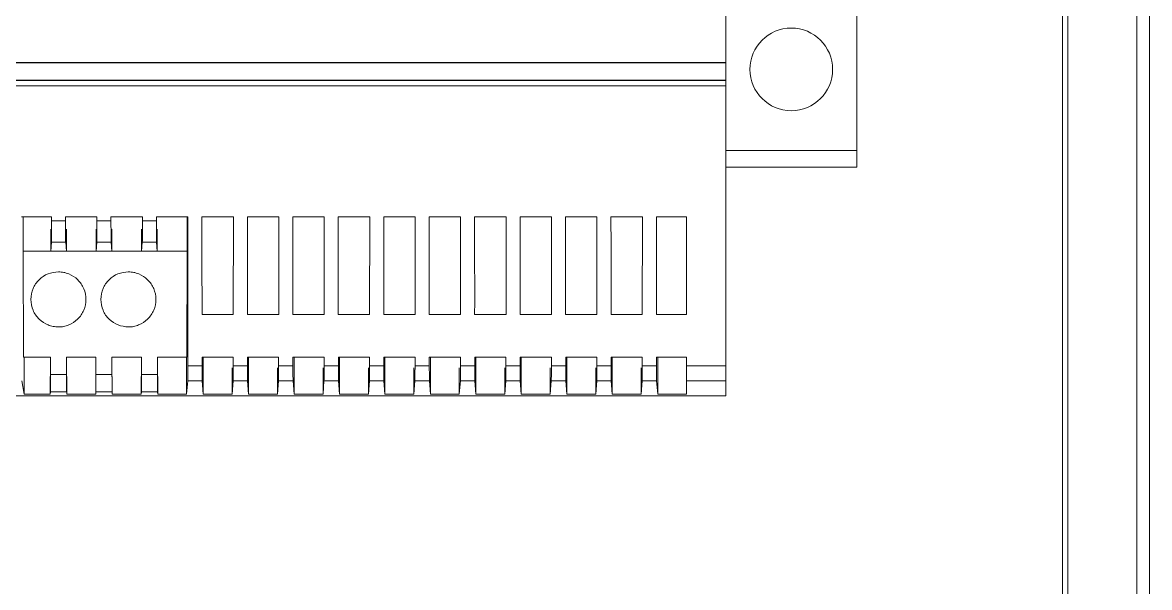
# Model space of a CAD drawing. Extents: x 4137 to 28680, y 2446 to 6814.
# Drawn here: x 16395.9 to 16498.9, y 6339.2 to 6390.9 of the extents above; entities that cross this region are included whole.
import ezdxf

# ---------------------------------------------------------------- set-up
doc = ezdxf.new("R2010")
doc.units = 0
doc.header["$LTSCALE"] = 0.5
doc.layers.get('0').update_dxf_attribs({"linetype": 'CONTINUOUS'})
doc.layers.add('VOL', color=2, linetype='CONTINUOUS')

msp = doc.modelspace()

# ---------------------------------------------------------------- linework, layer by layer
at = {"color": 7, "linetype": 'Continuous', "lineweight": 15}
for p, q in [((16498.95, 6594.02), (16498.95, 6232.89)), ((16498.95, 6594.02), (16498.95, 6232.89)), ((16497.78, 6592.86), (16497.78, 6234.06)), ((16497.78, 6592.86), (16497.78, 6234.06)), ((16491, 6586.08), (16491, 6240.84)), ((16491, 6586.08), (16491, 6240.84)), ((16491.49, 6240.34), (16491.49, 6586.57)), ((16491.49, 6240.34), (16491.49, 6586.57)), ((16472.16, 6379.19), (16472.16, 6393.17)), ((16472.16, 6379.19), (16472.16, 6393.17)), ((16460.19, 6385.11), (16460.19, 6385.64)), ((16460.19, 6385.11), (16460.19, 6385.64)), ((16392.15, 6385.11), (16460.19, 6385.11)), ((16392.15, 6385.11), (16460.19, 6385.11)), ((16460.19, 6379.19), (16472.16, 6379.19)), ((16460.19, 6379.19), (16472.16, 6379.19)), ((16472.16, 6377.67), (16472.16, 6379.19)), ((16472.16, 6377.67), (16472.16, 6379.19)), ((16460.19, 6377.67), (16472.16, 6377.67)), ((16460.19, 6377.67), (16472.16, 6377.67)), ((16395.75, 6373.14), (16398.5, 6373.14)), ((16395.75, 6373.14), (16398.5, 6373.14)), ((16395.91, 6373.14), (16395.91, 6369.99)), ((16395.91, 6373.14), (16395.91, 6369.99)), ((16398.5, 6373.14), (16398.5, 6372.77)), ((16398.5, 6373.14), (16398.5, 6372.77)), ((16399.79, 6372.77), (16398.5, 6372.77)), ((16398.5, 6372.77), (16398.5, 6372.21)), ((16399.79, 6372.77), (16398.5, 6372.77)), ((16398.5, 6372.77), (16398.5, 6372.21)), ((16399.79, 6373.14), (16402.66, 6373.14)), ((16399.79, 6372.77), (16399.79, 6373.14)), ((16399.79, 6373.14), (16402.66, 6373.14)), ((16399.79, 6372.77), (16399.79, 6373.14)), ((16399.79, 6372.21), (16399.79, 6372.77)), ((16399.79, 6372.21), (16399.79, 6372.77)), ((16402.66, 6373.14), (16402.66, 6372.77)), ((16402.66, 6373.14), (16402.66, 6372.77)), ((16403.94, 6372.77), (16402.66, 6372.77)), ((16402.66, 6372.77), (16402.66, 6372.21)), ((16403.94, 6372.77), (16402.66, 6372.77)), ((16402.66, 6372.77), (16402.66, 6372.21)), ((16403.94, 6373.14), (16406.82, 6373.14)), ((16403.94, 6372.77), (16403.94, 6373.14)), ((16403.94, 6373.14), (16406.82, 6373.14)), ((16403.94, 6372.77), (16403.94, 6373.14)), ((16403.94, 6372.21), (16403.94, 6372.77)), ((16403.94, 6372.21), (16403.94, 6372.77)), ((16406.82, 6373.14), (16406.82, 6372.77)), ((16406.82, 6373.14), (16406.82, 6372.77)), ((16408.1, 6372.77), (16406.82, 6372.77)), ((16406.82, 6372.77), (16406.82, 6372.21)), ((16408.1, 6372.77), (16406.82, 6372.77)), ((16406.82, 6372.77), (16406.82, 6372.21)), ((16408.1, 6373.14), (16410.98, 6373.14)), ((16408.1, 6372.77), (16408.1, 6373.14)), ((16408.1, 6373.14), (16410.98, 6373.14)), ((16408.1, 6372.77), (16408.1, 6373.14)), ((16408.1, 6372.21), (16408.1, 6372.77)), ((16408.1, 6372.21), (16408.1, 6372.77)), ((16410.91, 6369.99), (16410.91, 6373.14)), ((16410.91, 6369.99), (16410.91, 6373.14)), ((16410.98, 6373.14), (16410.97, 6359.5)), ((16410.98, 6373.14), (16410.97, 6359.5)), ((16412.26, 6373.14), (16415.14, 6373.14)), ((16412.26, 6373.14), (16415.14, 6373.14)), ((16415.14, 6373.14), (16415.13, 6364.19)), ((16415.14, 6373.14), (16415.13, 6364.19)), ((16416.42, 6373.14), (16419.29, 6373.14)), ((16416.42, 6373.14), (16419.29, 6373.14)), ((16419.29, 6373.14), (16419.29, 6364.19)), ((16419.29, 6373.14), (16419.29, 6364.19)), ((16420.58, 6373.14), (16423.45, 6373.14)), ((16420.58, 6373.14), (16423.45, 6373.14)), ((16423.45, 6373.14), (16423.44, 6364.19)), ((16423.45, 6373.14), (16423.44, 6364.19)), ((16424.74, 6373.14), (16427.61, 6373.14)), ((16424.74, 6373.14), (16427.61, 6373.14)), ((16427.61, 6373.14), (16427.6, 6364.19)), ((16427.61, 6373.14), (16427.6, 6364.19)), ((16428.89, 6373.14), (16431.77, 6373.14)), ((16428.89, 6373.14), (16431.77, 6373.14)), ((16431.77, 6373.14), (16431.76, 6364.19)), ((16431.77, 6373.14), (16431.76, 6364.19)), ((16433.05, 6373.14), (16435.93, 6373.14)), ((16433.05, 6373.14), (16435.93, 6373.14)), ((16435.93, 6373.14), (16435.92, 6364.19)), ((16435.93, 6373.14), (16435.92, 6364.19)), ((16437.21, 6373.14), (16440.08, 6373.14)), ((16437.21, 6373.14), (16440.08, 6373.14)), ((16440.08, 6373.14), (16440.08, 6364.19)), ((16440.08, 6373.14), (16440.08, 6364.19)), ((16441.37, 6373.14), (16444.24, 6373.14)), ((16441.37, 6373.14), (16444.24, 6373.14)), ((16444.24, 6373.14), (16444.23, 6364.19)), ((16444.24, 6373.14), (16444.23, 6364.19)), ((16445.53, 6373.14), (16448.4, 6373.14)), ((16445.53, 6373.14), (16448.4, 6373.14)), ((16448.4, 6373.14), (16448.39, 6364.19)), ((16448.4, 6373.14), (16448.39, 6364.19)), ((16449.68, 6373.14), (16452.56, 6373.14)), ((16449.68, 6373.14), (16452.56, 6373.14)), ((16452.56, 6373.14), (16452.55, 6364.19)), ((16452.56, 6373.14), (16452.55, 6364.19)), ((16453.84, 6373.14), (16456.58, 6373.14)), ((16453.84, 6373.14), (16456.58, 6373.14)), ((16456.58, 6373.14), (16456.58, 6364.19)), ((16456.58, 6373.14), (16456.58, 6364.19)), ((16398.43, 6372.02), (16398.43, 6369.99)), ((16398.43, 6372.02), (16398.43, 6369.99)), ((16399.86, 6372.02), (16399.86, 6369.99)), ((16399.86, 6372.02), (16399.86, 6369.99)), ((16402.59, 6372.02), (16402.59, 6369.99)), ((16402.59, 6372.02), (16402.59, 6369.99)), ((16404.02, 6372.02), (16404.02, 6369.99)), ((16404.02, 6372.02), (16404.02, 6369.99)), ((16406.75, 6372.02), (16406.75, 6369.99)), ((16406.75, 6372.02), (16406.75, 6369.99)), ((16408.18, 6369.99), (16408.18, 6372.02)), ((16408.18, 6369.99), (16408.18, 6372.02)), ((16398.5, 6370.81), (16398.43, 6369.99)), ((16398.5, 6370.81), (16398.43, 6369.99)), ((16398.5, 6370.81), (16399.8, 6370.81)), ((16398.5, 6370.81), (16399.8, 6370.81)), ((16399.86, 6369.99), (16399.8, 6370.81)), ((16399.86, 6369.99), (16399.8, 6370.81)), ((16402.65, 6370.81), (16402.59, 6369.99)), ((16402.65, 6370.81), (16402.59, 6369.99)), ((16402.65, 6370.81), (16403.95, 6370.81)), ((16402.65, 6370.81), (16403.95, 6370.81)), ((16404.02, 6369.99), (16403.95, 6370.81)), ((16404.02, 6369.99), (16403.95, 6370.81)), ((16406.81, 6370.81), (16406.75, 6369.99)), ((16406.81, 6370.81), (16406.75, 6369.99)), ((16406.81, 6370.81), (16408.11, 6370.81)), ((16406.81, 6370.81), (16408.11, 6370.81)), ((16408.18, 6369.99), (16408.11, 6370.81)), ((16408.18, 6369.99), (16408.11, 6370.81)), ((16395.91, 6369.99), (16395.94, 6360.29)), ((16398.43, 6369.99), (16395.91, 6369.99)), ((16395.91, 6369.99), (16395.94, 6360.29)), ((16398.43, 6369.99), (16395.91, 6369.99)), ((16399.86, 6369.99), (16398.43, 6369.99)), ((16399.86, 6369.99), (16398.43, 6369.99)), ((16402.59, 6369.99), (16399.86, 6369.99)), ((16402.59, 6369.99), (16399.86, 6369.99)), ((16404.02, 6369.99), (16402.59, 6369.99)), ((16404.02, 6369.99), (16402.59, 6369.99)), ((16406.75, 6369.99), (16404.02, 6369.99)), ((16406.75, 6369.99), (16404.02, 6369.99)), ((16408.18, 6369.99), (16406.75, 6369.99)), ((16408.18, 6369.99), (16406.75, 6369.99)), ((16410.91, 6369.99), (16408.18, 6369.99)), ((16410.91, 6369.99), (16408.18, 6369.99)), ((16410.89, 6360.29), (16410.91, 6369.99)), ((16410.89, 6360.29), (16410.91, 6369.99)), ((16415.13, 6364.19), (16412.27, 6364.19)), ((16415.13, 6364.19), (16412.27, 6364.19)), ((16419.29, 6364.19), (16416.42, 6364.19)), ((16419.29, 6364.19), (16416.42, 6364.19)), ((16423.44, 6364.19), (16420.58, 6364.19)), ((16423.44, 6364.19), (16420.58, 6364.19)), ((16427.6, 6364.19), (16424.74, 6364.19)), ((16427.6, 6364.19), (16424.74, 6364.19)), ((16431.76, 6364.19), (16428.9, 6364.19)), ((16431.76, 6364.19), (16428.9, 6364.19)), ((16435.92, 6364.19), (16433.06, 6364.19)), ((16435.92, 6364.19), (16433.06, 6364.19)), ((16440.08, 6364.19), (16437.21, 6364.19)), ((16440.08, 6364.19), (16437.21, 6364.19)), ((16444.23, 6364.19), (16441.37, 6364.19)), ((16444.23, 6364.19), (16441.37, 6364.19)), ((16448.39, 6364.19), (16445.53, 6364.19)), ((16448.39, 6364.19), (16445.53, 6364.19)), ((16452.55, 6364.19), (16449.69, 6364.19)), ((16452.55, 6364.19), (16449.69, 6364.19)), ((16456.58, 6364.19), (16453.85, 6364.19)), ((16456.58, 6364.19), (16453.85, 6364.19)), ((16395.94, 6360.29), (16398.42, 6360.29)), ((16395.94, 6360.29), (16398.42, 6360.29)), ((16396, 6360.29), (16396, 6356.92)), ((16396, 6360.29), (16396, 6356.92)), ((16398.42, 6360.29), (16398.42, 6358.72)), ((16398.42, 6360.29), (16398.42, 6358.72)), ((16402.57, 6360.29), (16399.88, 6360.29)), ((16399.88, 6358.72), (16399.88, 6360.29)), ((16402.57, 6360.29), (16399.88, 6360.29)), ((16399.88, 6358.72), (16399.88, 6360.29)), ((16402.57, 6360.29), (16402.57, 6358.72)), ((16402.57, 6360.29), (16402.57, 6358.72)), ((16406.73, 6360.29), (16404.03, 6360.29)), ((16404.03, 6358.72), (16404.03, 6360.29)), ((16406.73, 6360.29), (16404.03, 6360.29)), ((16404.03, 6358.72), (16404.03, 6360.29)), ((16406.73, 6360.29), (16406.73, 6358.72)), ((16406.73, 6360.29), (16406.73, 6358.72)), ((16410.89, 6360.29), (16408.19, 6360.29)), ((16408.19, 6358.72), (16408.19, 6360.29)), ((16410.89, 6360.29), (16408.19, 6360.29)), ((16408.19, 6358.72), (16408.19, 6360.29)), ((16410.86, 6360.29), (16410.86, 6356.92)), ((16410.86, 6360.29), (16410.86, 6356.92)), ((16412.27, 6360.29), (16415.12, 6360.29)), ((16412.27, 6359.5), (16412.27, 6360.29)), ((16412.27, 6360.29), (16415.12, 6360.29)), ((16412.27, 6359.5), (16412.27, 6360.29)), ((16412.38, 6360.29), (16412.38, 6356.92)), ((16412.38, 6360.29), (16412.38, 6356.92)), ((16415.12, 6360.29), (16415.12, 6359.5)), ((16415.12, 6360.29), (16415.12, 6359.5)), ((16416.43, 6360.29), (16419.28, 6360.29)), ((16416.43, 6359.5), (16416.43, 6360.29)), ((16416.43, 6360.29), (16419.28, 6360.29)), ((16416.43, 6359.5), (16416.43, 6360.29)), ((16416.53, 6360.29), (16416.53, 6356.92)), ((16416.53, 6360.29), (16416.53, 6356.92)), ((16419.28, 6360.29), (16419.28, 6359.5)), ((16419.28, 6360.29), (16419.28, 6359.5)), ((16420.59, 6360.29), (16423.44, 6360.29)), ((16420.59, 6359.5), (16420.59, 6360.29)), ((16420.59, 6360.29), (16423.44, 6360.29)), ((16420.59, 6359.5), (16420.59, 6360.29)), ((16420.69, 6360.29), (16420.69, 6356.92)), ((16420.69, 6360.29), (16420.69, 6356.92)), ((16423.44, 6360.29), (16423.44, 6359.5)), ((16423.44, 6360.29), (16423.44, 6359.5)), ((16424.75, 6360.29), (16427.6, 6360.29)), ((16424.75, 6359.5), (16424.75, 6360.29)), ((16424.75, 6360.29), (16427.6, 6360.29)), ((16424.75, 6359.5), (16424.75, 6360.29)), ((16424.85, 6360.29), (16424.85, 6356.92)), ((16424.85, 6360.29), (16424.85, 6356.92)), ((16427.6, 6360.29), (16427.6, 6359.5)), ((16427.6, 6360.29), (16427.6, 6359.5)), ((16428.91, 6360.29), (16431.76, 6360.29)), ((16428.91, 6359.5), (16428.91, 6360.29)), ((16428.91, 6360.29), (16431.76, 6360.29)), ((16428.91, 6359.5), (16428.91, 6360.29)), ((16429.01, 6360.29), (16429.01, 6356.92)), ((16429.01, 6360.29), (16429.01, 6356.92)), ((16431.76, 6360.29), (16431.76, 6359.5)), ((16431.76, 6360.29), (16431.76, 6359.5)), ((16433.06, 6360.29), (16435.91, 6360.29)), ((16433.06, 6359.5), (16433.06, 6360.29)), ((16433.06, 6360.29), (16435.91, 6360.29)), ((16433.06, 6359.5), (16433.06, 6360.29)), ((16433.17, 6360.29), (16433.17, 6356.92)), ((16433.17, 6360.29), (16433.17, 6356.92)), ((16435.91, 6360.29), (16435.91, 6359.5)), ((16435.91, 6360.29), (16435.91, 6359.5)), ((16437.22, 6360.29), (16440.07, 6360.29)), ((16437.22, 6359.5), (16437.22, 6360.29)), ((16437.22, 6360.29), (16440.07, 6360.29)), ((16437.22, 6359.5), (16437.22, 6360.29)), ((16437.32, 6360.29), (16437.32, 6356.92)), ((16437.32, 6360.29), (16437.32, 6356.92)), ((16440.07, 6360.29), (16440.07, 6359.5)), ((16440.07, 6360.29), (16440.07, 6359.5)), ((16441.38, 6360.29), (16444.23, 6360.29)), ((16441.38, 6359.5), (16441.38, 6360.29)), ((16441.38, 6360.29), (16444.23, 6360.29)), ((16441.38, 6359.5), (16441.38, 6360.29)), ((16441.48, 6360.29), (16441.48, 6356.92)), ((16441.48, 6360.29), (16441.48, 6356.92)), ((16444.23, 6360.29), (16444.23, 6359.5)), ((16444.23, 6360.29), (16444.23, 6359.5)), ((16445.54, 6360.29), (16448.39, 6360.29)), ((16445.54, 6359.5), (16445.54, 6360.29)), ((16445.54, 6360.29), (16448.39, 6360.29)), ((16445.54, 6359.5), (16445.54, 6360.29)), ((16445.64, 6360.29), (16445.64, 6356.92)), ((16445.64, 6360.29), (16445.64, 6356.92)), ((16448.39, 6360.29), (16448.39, 6359.5)), ((16448.39, 6360.29), (16448.39, 6359.5)), ((16449.7, 6360.29), (16452.55, 6360.29)), ((16449.7, 6359.5), (16449.7, 6360.29)), ((16449.7, 6360.29), (16452.55, 6360.29)), ((16449.7, 6359.5), (16449.7, 6360.29)), ((16449.8, 6360.29), (16449.8, 6356.92)), ((16449.8, 6360.29), (16449.8, 6356.92)), ((16452.55, 6360.29), (16452.55, 6359.5)), ((16452.55, 6360.29), (16452.55, 6359.5)), ((16453.85, 6360.29), (16456.58, 6360.29)), ((16453.85, 6359.5), (16453.85, 6360.29)), ((16453.85, 6360.29), (16456.58, 6360.29)), ((16453.85, 6359.5), (16453.85, 6360.29)), ((16453.96, 6360.29), (16453.96, 6356.92)), ((16453.96, 6360.29), (16453.96, 6356.92)), ((16456.58, 6360.29), (16456.58, 6359.5)), ((16456.58, 6360.29), (16456.58, 6359.5)), ((16412.27, 6359.5), (16410.97, 6359.5)), ((16412.27, 6359.5), (16410.97, 6359.5)), ((16415.02, 6359.33), (16415.02, 6356.92)), ((16415.02, 6359.33), (16415.02, 6356.92)), ((16416.43, 6359.5), (16415.12, 6359.5)), ((16416.43, 6359.5), (16415.12, 6359.5)), ((16419.18, 6359.33), (16419.18, 6356.92)), ((16419.18, 6359.33), (16419.18, 6356.92)), ((16420.59, 6359.5), (16419.28, 6359.5)), ((16420.59, 6359.5), (16419.28, 6359.5)), ((16423.34, 6359.33), (16423.34, 6356.92)), ((16423.34, 6359.33), (16423.34, 6356.92)), ((16424.75, 6359.5), (16423.44, 6359.5)), ((16424.75, 6359.5), (16423.44, 6359.5)), ((16427.5, 6359.33), (16427.5, 6356.92)), ((16427.5, 6359.33), (16427.5, 6356.92)), ((16428.91, 6359.5), (16427.6, 6359.5)), ((16428.91, 6359.5), (16427.6, 6359.5)), ((16431.65, 6359.33), (16431.65, 6356.92)), ((16431.65, 6359.33), (16431.65, 6356.92)), ((16433.06, 6359.5), (16431.76, 6359.5)), ((16433.06, 6359.5), (16431.76, 6359.5)), ((16435.81, 6359.33), (16435.81, 6356.92)), ((16435.81, 6359.33), (16435.81, 6356.92)), ((16437.22, 6359.5), (16435.91, 6359.5)), ((16437.22, 6359.5), (16435.91, 6359.5)), ((16439.97, 6359.33), (16439.97, 6356.92)), ((16439.97, 6359.33), (16439.97, 6356.92)), ((16441.38, 6359.5), (16440.07, 6359.5)), ((16441.38, 6359.5), (16440.07, 6359.5)), ((16444.13, 6359.33), (16444.13, 6356.92)), ((16444.13, 6359.33), (16444.13, 6356.92)), ((16445.54, 6359.5), (16444.23, 6359.5)), ((16445.54, 6359.5), (16444.23, 6359.5)), ((16448.29, 6359.33), (16448.29, 6356.92)), ((16448.29, 6359.33), (16448.29, 6356.92)), ((16449.7, 6359.5), (16448.39, 6359.5)), ((16449.7, 6359.5), (16448.39, 6359.5)), ((16452.44, 6359.33), (16452.44, 6356.92)), ((16452.44, 6359.33), (16452.44, 6356.92)), ((16453.85, 6359.5), (16452.55, 6359.5)), ((16453.85, 6359.5), (16452.55, 6359.5)), ((16456.58, 6359.5), (16460.19, 6359.5)), ((16456.58, 6359.5), (16460.19, 6359.5)), ((16396, 6356.92), (16395.8, 6358.13)), ((16396, 6356.92), (16395.8, 6358.13)), ((16398.39, 6358.53), (16398.39, 6356.92)), ((16398.39, 6358.53), (16398.39, 6356.92)), ((16399.88, 6358.72), (16398.42, 6358.72)), ((16399.88, 6358.72), (16398.42, 6358.72)), ((16399.9, 6358.53), (16399.9, 6356.92)), ((16399.9, 6358.53), (16399.9, 6356.92)), ((16402.55, 6358.53), (16402.55, 6356.92)), ((16402.55, 6358.53), (16402.55, 6356.92)), ((16404.03, 6358.72), (16402.57, 6358.72)), ((16404.03, 6358.72), (16402.57, 6358.72)), ((16404.06, 6358.53), (16404.06, 6356.92)), ((16404.06, 6358.53), (16404.06, 6356.92)), ((16406.71, 6358.53), (16406.71, 6356.92)), ((16406.71, 6358.53), (16406.71, 6356.92)), ((16408.19, 6358.72), (16406.73, 6358.72)), ((16408.19, 6358.72), (16406.73, 6358.72)), ((16408.22, 6358.53), (16408.22, 6356.92)), ((16408.22, 6358.53), (16408.22, 6356.92)), ((16410.96, 6358.13), (16410.86, 6356.92)), ((16410.96, 6358.13), (16410.86, 6356.92)), ((16410.96, 6358.13), (16412.28, 6358.13)), ((16410.96, 6358.13), (16412.28, 6358.13)), ((16412.38, 6356.92), (16412.28, 6358.13)), ((16412.38, 6356.92), (16412.28, 6358.13)), ((16415.12, 6358.13), (16415.02, 6356.92)), ((16415.12, 6358.13), (16415.02, 6356.92)), ((16415.12, 6358.13), (16416.44, 6358.13)), ((16415.12, 6358.13), (16416.44, 6358.13)), ((16416.53, 6356.92), (16416.44, 6358.13)), ((16416.53, 6356.92), (16416.44, 6358.13)), ((16419.27, 6358.13), (16419.18, 6356.92)), ((16419.27, 6358.13), (16419.18, 6356.92)), ((16419.27, 6358.13), (16420.6, 6358.13)), ((16419.27, 6358.13), (16420.6, 6358.13)), ((16420.69, 6356.92), (16420.6, 6358.13)), ((16420.69, 6356.92), (16420.6, 6358.13)), ((16423.43, 6358.13), (16423.34, 6356.92)), ((16423.43, 6358.13), (16423.34, 6356.92)), ((16423.43, 6358.13), (16424.76, 6358.13)), ((16423.43, 6358.13), (16424.76, 6358.13)), ((16424.85, 6356.92), (16424.76, 6358.13)), ((16424.85, 6356.92), (16424.76, 6358.13)), ((16427.59, 6358.13), (16427.5, 6356.92)), ((16427.59, 6358.13), (16427.5, 6356.92)), ((16427.59, 6358.13), (16428.91, 6358.13)), ((16427.59, 6358.13), (16428.91, 6358.13)), ((16429.01, 6356.92), (16428.91, 6358.13)), ((16429.01, 6356.92), (16428.91, 6358.13)), ((16431.75, 6358.13), (16431.65, 6356.92)), ((16431.75, 6358.13), (16431.65, 6356.92)), ((16431.75, 6358.13), (16433.07, 6358.13)), ((16431.75, 6358.13), (16433.07, 6358.13)), ((16433.17, 6356.92), (16433.07, 6358.13)), ((16433.17, 6356.92), (16433.07, 6358.13)), ((16435.91, 6358.13), (16435.81, 6356.92)), ((16435.91, 6358.13), (16435.81, 6356.92)), ((16435.91, 6358.13), (16437.23, 6358.13)), ((16435.91, 6358.13), (16437.23, 6358.13)), ((16437.32, 6356.92), (16437.23, 6358.13)), ((16437.32, 6356.92), (16437.23, 6358.13)), ((16440.06, 6358.13), (16439.97, 6356.92)), ((16440.06, 6358.13), (16439.97, 6356.92)), ((16440.06, 6358.13), (16441.39, 6358.13)), ((16440.06, 6358.13), (16441.39, 6358.13)), ((16441.48, 6356.92), (16441.39, 6358.13)), ((16441.48, 6356.92), (16441.39, 6358.13)), ((16444.22, 6358.13), (16444.13, 6356.92)), ((16444.22, 6358.13), (16444.13, 6356.92)), ((16444.22, 6358.13), (16445.55, 6358.13)), ((16444.22, 6358.13), (16445.55, 6358.13)), ((16445.64, 6356.92), (16445.55, 6358.13)), ((16445.64, 6356.92), (16445.55, 6358.13)), ((16448.38, 6358.13), (16448.29, 6356.92)), ((16448.38, 6358.13), (16448.29, 6356.92)), ((16448.38, 6358.13), (16449.7, 6358.13)), ((16448.38, 6358.13), (16449.7, 6358.13)), ((16449.8, 6356.92), (16449.7, 6358.13)), ((16449.8, 6356.92), (16449.7, 6358.13)), ((16452.54, 6358.13), (16452.44, 6356.92)), ((16452.54, 6358.13), (16452.44, 6356.92)), ((16452.54, 6358.13), (16453.86, 6358.13)), ((16452.54, 6358.13), (16453.86, 6358.13)), ((16453.96, 6356.92), (16453.86, 6358.13)), ((16453.96, 6356.92), (16453.86, 6358.13)), ((16460.19, 6358.13), (16456.58, 6358.13)), ((16456.58, 6358.13), (16456.58, 6356.92)), ((16460.19, 6358.13), (16456.58, 6358.13)), ((16456.58, 6358.13), (16456.58, 6356.92)), ((16460.19, 6356.76), (16460.19, 6358.13)), ((16460.19, 6356.76), (16460.19, 6358.13)), ((16460.19, 6356.76), (16392.15, 6356.76)), ((16460.19, 6356.76), (16392.15, 6356.76)), ((16398.39, 6356.92), (16396, 6356.92)), ((16398.39, 6356.92), (16396, 6356.92)), ((16398.41, 6357.13), (16398.39, 6356.92)), ((16398.41, 6357.13), (16398.39, 6356.92)), ((16398.41, 6357.13), (16399.89, 6357.13)), ((16398.41, 6357.13), (16399.89, 6357.13)), ((16399.9, 6356.92), (16399.89, 6357.13)), ((16399.9, 6356.92), (16399.89, 6357.13)), ((16402.55, 6356.92), (16399.9, 6356.92)), ((16402.55, 6356.92), (16399.9, 6356.92)), ((16402.56, 6357.13), (16402.55, 6356.92)), ((16402.56, 6357.13), (16402.55, 6356.92)), ((16402.56, 6357.13), (16404.04, 6357.13)), ((16402.56, 6357.13), (16404.04, 6357.13)), ((16404.06, 6356.92), (16404.04, 6357.13)), ((16404.06, 6356.92), (16404.04, 6357.13)), ((16406.71, 6356.92), (16404.06, 6356.92)), ((16406.71, 6356.92), (16404.06, 6356.92)), ((16406.72, 6357.13), (16406.71, 6356.92)), ((16406.72, 6357.13), (16406.71, 6356.92)), ((16406.72, 6357.13), (16408.2, 6357.13)), ((16406.72, 6357.13), (16408.2, 6357.13)), ((16408.22, 6356.92), (16408.2, 6357.13)), ((16408.22, 6356.92), (16408.2, 6357.13)), ((16410.86, 6356.92), (16408.22, 6356.92)), ((16410.86, 6356.92), (16408.22, 6356.92)), ((16415.02, 6356.92), (16412.38, 6356.92)), ((16415.02, 6356.92), (16412.38, 6356.92)), ((16419.18, 6356.92), (16416.53, 6356.92)), ((16419.18, 6356.92), (16416.53, 6356.92)), ((16423.34, 6356.92), (16420.69, 6356.92)), ((16423.34, 6356.92), (16420.69, 6356.92)), ((16427.5, 6356.92), (16424.85, 6356.92)), ((16427.5, 6356.92), (16424.85, 6356.92)), ((16431.65, 6356.92), (16429.01, 6356.92)), ((16431.65, 6356.92), (16429.01, 6356.92)), ((16435.81, 6356.92), (16433.17, 6356.92)), ((16435.81, 6356.92), (16433.17, 6356.92)), ((16439.97, 6356.92), (16437.32, 6356.92)), ((16439.97, 6356.92), (16437.32, 6356.92)), ((16444.13, 6356.92), (16441.48, 6356.92)), ((16444.13, 6356.92), (16441.48, 6356.92)), ((16448.29, 6356.92), (16445.64, 6356.92)), ((16448.29, 6356.92), (16445.64, 6356.92)), ((16452.44, 6356.92), (16449.8, 6356.92)), ((16452.44, 6356.92), (16449.8, 6356.92)), ((16456.58, 6356.92), (16453.96, 6356.92)), ((16456.58, 6356.92), (16453.96, 6356.92))]:
    msp.add_line(p, q, dxfattribs=at)
for start, end in [(90, 270), (90, 270), (270, 90), (270, 90)]:
    msp.add_arc((16466.18, 6386.62), 3.78, start, end, dxfattribs=at)
for points, knots in [([(16460.19, 6387.25), (16460.19, 6391.6), (16460.19, 6400.3), (16460.19, 6413.46), (16460.19, 6426.62), (16460.19, 6435.32), (16460.19, 6439.67)], [0, 0, 0, 0, 0.25, 0.5, 0.75, 1, 1, 1, 1]), ([(16460.19, 6387.25), (16460.19, 6391.6), (16460.19, 6400.3), (16460.19, 6413.46), (16460.19, 6426.62), (16460.19, 6435.32), (16460.19, 6439.67)], [0, 0, 0, 0, 0.25, 0.5, 0.75, 1, 1, 1, 1]), ([(16460.19, 6385.64), (16460.19, 6385.67), (16460.19, 6385.74), (16460.19, 6386.1), (16460.19, 6386.61), (16460.19, 6387.04), (16460.19, 6387.25)], [0, 0, 0, 0, 0.25, 0.500002, 0.75, 1, 1, 1, 1]), ([(16460.19, 6385.64), (16460.19, 6385.67), (16460.19, 6385.74), (16460.19, 6386.1), (16460.19, 6386.61), (16460.19, 6387.04), (16460.19, 6387.25)], [0, 0, 0, 0, 0.25, 0.500002, 0.75, 1, 1, 1, 1]), ([(16460.19, 6359.5), (16460.19, 6363.73), (16460.19, 6372.19), (16460.19, 6380.8), (16460.19, 6385.11)], [0, 0, 0, 0, 0.5, 1, 1, 1, 1]), ([(16460.19, 6359.5), (16460.19, 6363.73), (16460.19, 6372.19), (16460.19, 6380.8), (16460.19, 6385.11)], [0, 0, 0, 0, 0.5, 1, 1, 1, 1]), ([(16398.5, 6372.21), (16398.5, 6372.01), (16398.5, 6371.63), (16398.5, 6371.2), (16398.5, 6370.9), (16398.5, 6370.84), (16398.5, 6370.81)], [0, 0, 0, 0, 0.249998, 0.499999, 0.75, 1, 1, 1, 1]), ([(16398.5, 6372.21), (16398.5, 6372.01), (16398.5, 6371.63), (16398.5, 6371.2), (16398.5, 6370.9), (16398.5, 6370.84), (16398.5, 6370.81)], [0, 0, 0, 0, 0.249998, 0.499999, 0.75, 1, 1, 1, 1]), ([(16399.8, 6370.81), (16399.8, 6370.84), (16399.79, 6370.9), (16399.79, 6371.2), (16399.79, 6371.63), (16399.79, 6372.01), (16399.79, 6372.21)], [0, 0, 0, 0, 0.25, 0.500001, 0.750002, 1, 1, 1, 1]), ([(16399.8, 6370.81), (16399.8, 6370.84), (16399.79, 6370.9), (16399.79, 6371.2), (16399.79, 6371.63), (16399.79, 6372.01), (16399.79, 6372.21)], [0, 0, 0, 0, 0.25, 0.500001, 0.750002, 1, 1, 1, 1]), ([(16402.66, 6372.21), (16402.66, 6372.01), (16402.66, 6371.63), (16402.66, 6371.2), (16402.66, 6370.9), (16402.65, 6370.84), (16402.65, 6370.81)], [0, 0, 0, 0, 0.249998, 0.499999, 0.75, 1, 1, 1, 1]), ([(16402.66, 6372.21), (16402.66, 6372.01), (16402.66, 6371.63), (16402.66, 6371.2), (16402.66, 6370.9), (16402.65, 6370.84), (16402.65, 6370.81)], [0, 0, 0, 0, 0.249998, 0.499999, 0.75, 1, 1, 1, 1]), ([(16403.95, 6370.81), (16403.95, 6370.84), (16403.95, 6370.9), (16403.95, 6371.2), (16403.95, 6371.63), (16403.95, 6372.01), (16403.94, 6372.21)], [0, 0, 0, 0, 0.25, 0.500001, 0.750002, 1, 1, 1, 1]), ([(16403.95, 6370.81), (16403.95, 6370.84), (16403.95, 6370.9), (16403.95, 6371.2), (16403.95, 6371.63), (16403.95, 6372.01), (16403.94, 6372.21)], [0, 0, 0, 0, 0.25, 0.500001, 0.750002, 1, 1, 1, 1]), ([(16406.82, 6372.21), (16406.82, 6372.01), (16406.82, 6371.63), (16406.82, 6371.2), (16406.81, 6370.9), (16406.81, 6370.84), (16406.81, 6370.81)], [0, 0, 0, 0, 0.249998, 0.499999, 0.75, 1, 1, 1, 1]), ([(16406.82, 6372.21), (16406.82, 6372.01), (16406.82, 6371.63), (16406.82, 6371.2), (16406.81, 6370.9), (16406.81, 6370.84), (16406.81, 6370.81)], [0, 0, 0, 0, 0.249998, 0.499999, 0.75, 1, 1, 1, 1]), ([(16408.11, 6370.81), (16408.11, 6370.84), (16408.11, 6370.9), (16408.11, 6371.2), (16408.11, 6371.63), (16408.1, 6372.01), (16408.1, 6372.21)], [0, 0, 0, 0, 0.25, 0.500001, 0.750002, 1, 1, 1, 1]), ([(16408.11, 6370.81), (16408.11, 6370.84), (16408.11, 6370.9), (16408.11, 6371.2), (16408.11, 6371.63), (16408.1, 6372.01), (16408.1, 6372.21)], [0, 0, 0, 0, 0.25, 0.500001, 0.750002, 1, 1, 1, 1]), ([(16412.27, 6364.19), (16412.27, 6364.5), (16412.27, 6365.41), (16412.27, 6368.39), (16412.26, 6371.06), (16412.26, 6373.14)], [0, 0, 0, 0, 0.104552, 0.306071, 1, 1, 1, 1]), ([(16412.27, 6364.19), (16412.27, 6364.5), (16412.27, 6365.41), (16412.27, 6368.39), (16412.26, 6371.06), (16412.26, 6373.14)], [0, 0, 0, 0, 0.104552, 0.306071, 1, 1, 1, 1]), ([(16416.42, 6364.19), (16416.42, 6364.5), (16416.43, 6365.41), (16416.42, 6368.39), (16416.42, 6371.06), (16416.42, 6373.14)], [0, 0, 0, 0, 0.104552, 0.306071, 1, 1, 1, 1]), ([(16416.42, 6364.19), (16416.42, 6364.5), (16416.43, 6365.41), (16416.42, 6368.39), (16416.42, 6371.06), (16416.42, 6373.14)], [0, 0, 0, 0, 0.104552, 0.306071, 1, 1, 1, 1]), ([(16420.58, 6364.19), (16420.58, 6364.5), (16420.58, 6365.41), (16420.58, 6368.39), (16420.58, 6371.06), (16420.58, 6373.14)], [0, 0, 0, 0, 0.104552, 0.306071, 1, 1, 1, 1]), ([(16420.58, 6364.19), (16420.58, 6364.5), (16420.58, 6365.41), (16420.58, 6368.39), (16420.58, 6371.06), (16420.58, 6373.14)], [0, 0, 0, 0, 0.104552, 0.306071, 1, 1, 1, 1]), ([(16424.74, 6364.19), (16424.74, 6364.5), (16424.74, 6365.41), (16424.74, 6368.39), (16424.74, 6371.06), (16424.74, 6373.14)], [0, 0, 0, 0, 0.104552, 0.306071, 1, 1, 1, 1]), ([(16424.74, 6364.19), (16424.74, 6364.5), (16424.74, 6365.41), (16424.74, 6368.39), (16424.74, 6371.06), (16424.74, 6373.14)], [0, 0, 0, 0, 0.104552, 0.306071, 1, 1, 1, 1]), ([(16428.9, 6364.19), (16428.9, 6364.5), (16428.9, 6365.41), (16428.9, 6368.39), (16428.9, 6371.06), (16428.89, 6373.14)], [0, 0, 0, 0, 0.104552, 0.306071, 1, 1, 1, 1]), ([(16428.9, 6364.19), (16428.9, 6364.5), (16428.9, 6365.41), (16428.9, 6368.39), (16428.9, 6371.06), (16428.89, 6373.14)], [0, 0, 0, 0, 0.104552, 0.306071, 1, 1, 1, 1]), ([(16433.06, 6364.19), (16433.06, 6364.5), (16433.06, 6365.41), (16433.06, 6368.39), (16433.05, 6371.06), (16433.05, 6373.14)], [0, 0, 0, 0, 0.1045515, 0.3060715, 1, 1, 1, 1]), ([(16433.06, 6364.19), (16433.06, 6364.5), (16433.06, 6365.41), (16433.06, 6368.39), (16433.05, 6371.06), (16433.05, 6373.14)], [0, 0, 0, 0, 0.1045515, 0.3060715, 1, 1, 1, 1]), ([(16437.21, 6364.19), (16437.21, 6364.5), (16437.22, 6365.41), (16437.21, 6368.39), (16437.21, 6371.06), (16437.21, 6373.14)], [0, 0, 0, 0, 0.1045515, 0.3060715, 1, 1, 1, 1]), ([(16437.21, 6364.19), (16437.21, 6364.5), (16437.22, 6365.41), (16437.21, 6368.39), (16437.21, 6371.06), (16437.21, 6373.14)], [0, 0, 0, 0, 0.1045515, 0.3060715, 1, 1, 1, 1]), ([(16441.37, 6364.19), (16441.37, 6364.5), (16441.37, 6365.41), (16441.37, 6368.39), (16441.37, 6371.06), (16441.37, 6373.14)], [0, 0, 0, 0, 0.1045515, 0.3060715, 1, 1, 1, 1]), ([(16441.37, 6364.19), (16441.37, 6364.5), (16441.37, 6365.41), (16441.37, 6368.39), (16441.37, 6371.06), (16441.37, 6373.14)], [0, 0, 0, 0, 0.1045515, 0.3060715, 1, 1, 1, 1]), ([(16445.53, 6364.19), (16445.53, 6364.5), (16445.53, 6365.41), (16445.53, 6368.39), (16445.53, 6371.06), (16445.53, 6373.14)], [0, 0, 0, 0, 0.1045515, 0.3060715, 1, 1, 1, 1]), ([(16445.53, 6364.19), (16445.53, 6364.5), (16445.53, 6365.41), (16445.53, 6368.39), (16445.53, 6371.06), (16445.53, 6373.14)], [0, 0, 0, 0, 0.1045515, 0.3060715, 1, 1, 1, 1]), ([(16449.69, 6364.19), (16449.69, 6364.5), (16449.69, 6365.41), (16449.69, 6368.39), (16449.69, 6371.06), (16449.68, 6373.14)], [0, 0, 0, 0, 0.1045515, 0.3060715, 1, 1, 1, 1]), ([(16449.69, 6364.19), (16449.69, 6364.5), (16449.69, 6365.41), (16449.69, 6368.39), (16449.69, 6371.06), (16449.68, 6373.14)], [0, 0, 0, 0, 0.1045515, 0.3060715, 1, 1, 1, 1]), ([(16453.85, 6364.19), (16453.85, 6364.5), (16453.85, 6365.41), (16453.85, 6368.39), (16453.84, 6371.06), (16453.84, 6373.14)], [0, 0, 0, 0, 0.1045515, 0.3060715, 1, 1, 1, 1]), ([(16453.85, 6364.19), (16453.85, 6364.5), (16453.85, 6365.41), (16453.85, 6368.39), (16453.84, 6371.06), (16453.84, 6373.14)], [0, 0, 0, 0, 0.1045515, 0.3060715, 1, 1, 1, 1]), ([(16396.61, 6365.58), (16396.65, 6365.92), (16396.73, 6366.58), (16397.32, 6367.41), (16398.15, 6367.99), (16398.81, 6368.06), (16399.13, 6368.1)], [0, 0, 0, 0, 0.264029, 0.516288, 0.760469, 1, 1, 1, 1]), ([(16396.61, 6365.58), (16396.65, 6365.92), (16396.73, 6366.58), (16397.32, 6367.41), (16398.15, 6367.99), (16398.81, 6368.06), (16399.13, 6368.1)], [0, 0, 0, 0, 0.264029, 0.516288, 0.760469, 1, 1, 1, 1]), ([(16399.13, 6368.1), (16399.3, 6368.09), (16399.62, 6368.07), (16400.25, 6367.88), (16400.95, 6367.42), (16401.52, 6366.57), (16401.72, 6365.57), (16401.52, 6364.58), (16400.95, 6363.74), (16400.24, 6363.28), (16399.62, 6363.08), (16399.29, 6363.07), (16399.13, 6363.06)], [0, 0, 0, 0, 0.060103, 0.119874, 0.242752, 0.368768, 0.499402, 0.630917, 0.758012, 0.880694, 0.940228, 1, 1, 1, 1]), ([(16399.13, 6368.1), (16399.3, 6368.09), (16399.62, 6368.07), (16400.25, 6367.88), (16400.95, 6367.42), (16401.52, 6366.57), (16401.72, 6365.57), (16401.52, 6364.58), (16400.95, 6363.74), (16400.24, 6363.28), (16399.62, 6363.08), (16399.29, 6363.07), (16399.13, 6363.06)], [0, 0, 0, 0, 0.060103, 0.119874, 0.242752, 0.368768, 0.499402, 0.630917, 0.758012, 0.880694, 0.940228, 1, 1, 1, 1]), ([(16403.01, 6365.58), (16403.05, 6365.92), (16403.13, 6366.58), (16403.72, 6367.41), (16404.55, 6367.99), (16405.21, 6368.06), (16405.53, 6368.1)], [0, 0, 0, 0, 0.263878, 0.516115, 0.760405, 1, 1, 1, 1]), ([(16403.01, 6365.58), (16403.05, 6365.92), (16403.13, 6366.58), (16403.72, 6367.41), (16404.55, 6367.99), (16405.21, 6368.06), (16405.53, 6368.1)], [0, 0, 0, 0, 0.263878, 0.516115, 0.760405, 1, 1, 1, 1]), ([(16405.53, 6368.1), (16405.7, 6368.09), (16406.02, 6368.07), (16406.65, 6367.88), (16407.35, 6367.42), (16407.92, 6366.58), (16408.12, 6365.58), (16407.92, 6364.58), (16407.35, 6363.74), (16406.64, 6363.28), (16406.02, 6363.08), (16405.7, 6363.07), (16405.53, 6363.06)], [0, 0, 0, 0, 0.060043, 0.119793, 0.242638, 0.36861, 0.499163, 0.630914, 0.757984, 0.880713, 0.940291, 1, 1, 1, 1]), ([(16405.53, 6368.1), (16405.7, 6368.09), (16406.02, 6368.07), (16406.65, 6367.88), (16407.35, 6367.42), (16407.92, 6366.58), (16408.12, 6365.58), (16407.92, 6364.58), (16407.35, 6363.74), (16406.64, 6363.28), (16406.02, 6363.08), (16405.7, 6363.07), (16405.53, 6363.06)], [0, 0, 0, 0, 0.060043, 0.119793, 0.242638, 0.36861, 0.499163, 0.630914, 0.757984, 0.880713, 0.940291, 1, 1, 1, 1]), ([(16399.13, 6363.06), (16398.97, 6363.07), (16398.65, 6363.09), (16398.02, 6363.28), (16397.33, 6363.74), (16396.73, 6364.57), (16396.65, 6365.24), (16396.61, 6365.58)], [0, 0, 0, 0, 0.1188786, 0.2384368, 0.4823507, 0.7352998, 1, 1, 1, 1]), ([(16399.13, 6363.06), (16398.97, 6363.07), (16398.65, 6363.09), (16398.02, 6363.28), (16397.33, 6363.74), (16396.73, 6364.57), (16396.65, 6365.24), (16396.61, 6365.58)], [0, 0, 0, 0, 0.1188786, 0.2384368, 0.4823507, 0.7352998, 1, 1, 1, 1]), ([(16405.53, 6363.06), (16405.21, 6363.09), (16404.56, 6363.17), (16403.73, 6363.74), (16403.13, 6364.57), (16403.05, 6365.24), (16403.01, 6365.58)], [0, 0, 0, 0, 0.237405, 0.481324, 0.734565, 1, 1, 1, 1]), ([(16405.53, 6363.06), (16405.21, 6363.09), (16404.56, 6363.17), (16403.73, 6363.74), (16403.13, 6364.57), (16403.05, 6365.24), (16403.01, 6365.58)], [0, 0, 0, 0, 0.237405, 0.481324, 0.734565, 1, 1, 1, 1]), ([(16410.97, 6359.5), (16410.97, 6359.31), (16410.96, 6358.95), (16410.96, 6358.51), (16410.96, 6358.21), (16410.96, 6358.15), (16410.96, 6358.13)], [0, 0, 0, 0, 0.2499999, 0.4999989, 0.7500009, 1, 1, 1, 1]), ([(16410.97, 6359.5), (16410.97, 6359.31), (16410.96, 6358.95), (16410.96, 6358.51), (16410.96, 6358.21), (16410.96, 6358.15), (16410.96, 6358.13)], [0, 0, 0, 0, 0.2499999, 0.4999989, 0.7500009, 1, 1, 1, 1]), ([(16412.28, 6358.13), (16412.28, 6358.15), (16412.28, 6358.21), (16412.28, 6358.51), (16412.28, 6358.95), (16412.27, 6359.31), (16412.27, 6359.5)], [0, 0, 0, 0, 0.2499991, 0.5000011, 0.7500001, 1, 1, 1, 1]), ([(16412.28, 6358.13), (16412.28, 6358.15), (16412.28, 6358.21), (16412.28, 6358.51), (16412.28, 6358.95), (16412.27, 6359.31), (16412.27, 6359.5)], [0, 0, 0, 0, 0.2499991, 0.5000011, 0.7500001, 1, 1, 1, 1]), ([(16415.12, 6359.5), (16415.12, 6359.31), (16415.12, 6358.95), (16415.12, 6358.51), (16415.12, 6358.21), (16415.12, 6358.15), (16415.12, 6358.13)], [0, 0, 0, 0, 0.25, 0.499999, 0.75, 1, 1, 1, 1]), ([(16415.12, 6359.5), (16415.12, 6359.31), (16415.12, 6358.95), (16415.12, 6358.51), (16415.12, 6358.21), (16415.12, 6358.15), (16415.12, 6358.13)], [0, 0, 0, 0, 0.25, 0.499999, 0.75, 1, 1, 1, 1]), ([(16416.44, 6358.13), (16416.44, 6358.15), (16416.44, 6358.21), (16416.44, 6358.51), (16416.43, 6358.95), (16416.43, 6359.31), (16416.43, 6359.5)], [0, 0, 0, 0, 0.2499991, 0.5000011, 0.7500001, 1, 1, 1, 1]), ([(16416.44, 6358.13), (16416.44, 6358.15), (16416.44, 6358.21), (16416.44, 6358.51), (16416.43, 6358.95), (16416.43, 6359.31), (16416.43, 6359.5)], [0, 0, 0, 0, 0.2499991, 0.5000011, 0.7500001, 1, 1, 1, 1]), ([(16419.28, 6359.5), (16419.28, 6359.31), (16419.28, 6358.95), (16419.28, 6358.51), (16419.28, 6358.21), (16419.28, 6358.15), (16419.27, 6358.13)], [0, 0, 0, 0, 0.25, 0.499999, 0.75, 1, 1, 1, 1]), ([(16419.28, 6359.5), (16419.28, 6359.31), (16419.28, 6358.95), (16419.28, 6358.51), (16419.28, 6358.21), (16419.28, 6358.15), (16419.27, 6358.13)], [0, 0, 0, 0, 0.25, 0.499999, 0.75, 1, 1, 1, 1]), ([(16420.6, 6358.13), (16420.6, 6358.15), (16420.6, 6358.21), (16420.59, 6358.51), (16420.59, 6358.95), (16420.59, 6359.31), (16420.59, 6359.5)], [0, 0, 0, 0, 0.2499991, 0.5000011, 0.7500001, 1, 1, 1, 1]), ([(16420.6, 6358.13), (16420.6, 6358.15), (16420.6, 6358.21), (16420.59, 6358.51), (16420.59, 6358.95), (16420.59, 6359.31), (16420.59, 6359.5)], [0, 0, 0, 0, 0.2499991, 0.5000011, 0.7500001, 1, 1, 1, 1]), ([(16423.44, 6359.5), (16423.44, 6359.31), (16423.44, 6358.95), (16423.44, 6358.51), (16423.43, 6358.21), (16423.43, 6358.15), (16423.43, 6358.13)], [0, 0, 0, 0, 0.2499999, 0.4999989, 0.7500009, 1, 1, 1, 1]), ([(16423.44, 6359.5), (16423.44, 6359.31), (16423.44, 6358.95), (16423.44, 6358.51), (16423.43, 6358.21), (16423.43, 6358.15), (16423.43, 6358.13)], [0, 0, 0, 0, 0.2499999, 0.4999989, 0.7500009, 1, 1, 1, 1]), ([(16424.76, 6358.13), (16424.75, 6358.15), (16424.75, 6358.21), (16424.75, 6358.51), (16424.75, 6358.95), (16424.75, 6359.31), (16424.75, 6359.5)], [0, 0, 0, 0, 0.2499991, 0.5000011, 0.7500001, 1, 1, 1, 1]), ([(16424.76, 6358.13), (16424.75, 6358.15), (16424.75, 6358.21), (16424.75, 6358.51), (16424.75, 6358.95), (16424.75, 6359.31), (16424.75, 6359.5)], [0, 0, 0, 0, 0.2499991, 0.5000011, 0.7500001, 1, 1, 1, 1]), ([(16427.6, 6359.5), (16427.6, 6359.31), (16427.6, 6358.95), (16427.59, 6358.51), (16427.59, 6358.21), (16427.59, 6358.15), (16427.59, 6358.13)], [0, 0, 0, 0, 0.2499999, 0.4999989, 0.7500009, 1, 1, 1, 1]), ([(16427.6, 6359.5), (16427.6, 6359.31), (16427.6, 6358.95), (16427.59, 6358.51), (16427.59, 6358.21), (16427.59, 6358.15), (16427.59, 6358.13)], [0, 0, 0, 0, 0.2499999, 0.4999989, 0.7500009, 1, 1, 1, 1]), ([(16428.91, 6358.13), (16428.91, 6358.15), (16428.91, 6358.21), (16428.91, 6358.51), (16428.91, 6358.95), (16428.91, 6359.31), (16428.91, 6359.5)], [0, 0, 0, 0, 0.2499991, 0.5000011, 0.7500001, 1, 1, 1, 1]), ([(16428.91, 6358.13), (16428.91, 6358.15), (16428.91, 6358.21), (16428.91, 6358.51), (16428.91, 6358.95), (16428.91, 6359.31), (16428.91, 6359.5)], [0, 0, 0, 0, 0.2499991, 0.5000011, 0.7500001, 1, 1, 1, 1]), ([(16431.76, 6359.5), (16431.76, 6359.31), (16431.75, 6358.95), (16431.75, 6358.51), (16431.75, 6358.21), (16431.75, 6358.15), (16431.75, 6358.13)], [0, 0, 0, 0, 0.2499999, 0.4999989, 0.7500009, 1, 1, 1, 1]), ([(16431.76, 6359.5), (16431.76, 6359.31), (16431.75, 6358.95), (16431.75, 6358.51), (16431.75, 6358.21), (16431.75, 6358.15), (16431.75, 6358.13)], [0, 0, 0, 0, 0.2499999, 0.4999989, 0.7500009, 1, 1, 1, 1]), ([(16433.07, 6358.13), (16433.07, 6358.15), (16433.07, 6358.21), (16433.07, 6358.51), (16433.07, 6358.95), (16433.06, 6359.31), (16433.06, 6359.5)], [0, 0, 0, 0, 0.249999, 0.500001, 0.75, 1, 1, 1, 1]), ([(16433.07, 6358.13), (16433.07, 6358.15), (16433.07, 6358.21), (16433.07, 6358.51), (16433.07, 6358.95), (16433.06, 6359.31), (16433.06, 6359.5)], [0, 0, 0, 0, 0.249999, 0.500001, 0.75, 1, 1, 1, 1]), ([(16435.91, 6359.5), (16435.91, 6359.31), (16435.91, 6358.95), (16435.91, 6358.51), (16435.91, 6358.21), (16435.91, 6358.15), (16435.91, 6358.13)], [0, 0, 0, 0, 0.2499999, 0.4999989, 0.7500009, 1, 1, 1, 1]), ([(16435.91, 6359.5), (16435.91, 6359.31), (16435.91, 6358.95), (16435.91, 6358.51), (16435.91, 6358.21), (16435.91, 6358.15), (16435.91, 6358.13)], [0, 0, 0, 0, 0.2499999, 0.4999989, 0.7500009, 1, 1, 1, 1]), ([(16437.23, 6358.13), (16437.23, 6358.15), (16437.23, 6358.21), (16437.23, 6358.51), (16437.22, 6358.95), (16437.22, 6359.31), (16437.22, 6359.5)], [0, 0, 0, 0, 0.249999, 0.500001, 0.75, 1, 1, 1, 1]), ([(16437.23, 6358.13), (16437.23, 6358.15), (16437.23, 6358.21), (16437.23, 6358.51), (16437.22, 6358.95), (16437.22, 6359.31), (16437.22, 6359.5)], [0, 0, 0, 0, 0.249999, 0.500001, 0.75, 1, 1, 1, 1]), ([(16440.07, 6359.5), (16440.07, 6359.31), (16440.07, 6358.95), (16440.07, 6358.51), (16440.07, 6358.21), (16440.07, 6358.15), (16440.06, 6358.13)], [0, 0, 0, 0, 0.2499999, 0.4999989, 0.7500009, 1, 1, 1, 1]), ([(16440.07, 6359.5), (16440.07, 6359.31), (16440.07, 6358.95), (16440.07, 6358.51), (16440.07, 6358.21), (16440.07, 6358.15), (16440.06, 6358.13)], [0, 0, 0, 0, 0.2499999, 0.4999989, 0.7500009, 1, 1, 1, 1]), ([(16441.39, 6358.13), (16441.39, 6358.15), (16441.39, 6358.21), (16441.38, 6358.51), (16441.38, 6358.95), (16441.38, 6359.31), (16441.38, 6359.5)], [0, 0, 0, 0, 0.249999, 0.500001, 0.75, 1, 1, 1, 1]), ([(16441.39, 6358.13), (16441.39, 6358.15), (16441.39, 6358.21), (16441.38, 6358.51), (16441.38, 6358.95), (16441.38, 6359.31), (16441.38, 6359.5)], [0, 0, 0, 0, 0.249999, 0.500001, 0.75, 1, 1, 1, 1]), ([(16444.23, 6359.5), (16444.23, 6359.31), (16444.23, 6358.95), (16444.23, 6358.51), (16444.22, 6358.21), (16444.22, 6358.15), (16444.22, 6358.13)], [0, 0, 0, 0, 0.2499999, 0.4999989, 0.7500009, 1, 1, 1, 1]), ([(16444.23, 6359.5), (16444.23, 6359.31), (16444.23, 6358.95), (16444.23, 6358.51), (16444.22, 6358.21), (16444.22, 6358.15), (16444.22, 6358.13)], [0, 0, 0, 0, 0.2499999, 0.4999989, 0.7500009, 1, 1, 1, 1]), ([(16445.55, 6358.13), (16445.54, 6358.15), (16445.54, 6358.21), (16445.54, 6358.51), (16445.54, 6358.95), (16445.54, 6359.31), (16445.54, 6359.5)], [0, 0, 0, 0, 0.249999, 0.500001, 0.75, 1, 1, 1, 1]), ([(16445.55, 6358.13), (16445.54, 6358.15), (16445.54, 6358.21), (16445.54, 6358.51), (16445.54, 6358.95), (16445.54, 6359.31), (16445.54, 6359.5)], [0, 0, 0, 0, 0.249999, 0.500001, 0.75, 1, 1, 1, 1]), ([(16448.39, 6359.5), (16448.39, 6359.31), (16448.39, 6358.95), (16448.38, 6358.51), (16448.38, 6358.21), (16448.38, 6358.15), (16448.38, 6358.13)], [0, 0, 0, 0, 0.2499999, 0.4999989, 0.7500009, 1, 1, 1, 1]), ([(16448.39, 6359.5), (16448.39, 6359.31), (16448.39, 6358.95), (16448.38, 6358.51), (16448.38, 6358.21), (16448.38, 6358.15), (16448.38, 6358.13)], [0, 0, 0, 0, 0.2499999, 0.4999989, 0.7500009, 1, 1, 1, 1]), ([(16449.7, 6358.13), (16449.7, 6358.15), (16449.7, 6358.21), (16449.7, 6358.51), (16449.7, 6358.95), (16449.7, 6359.31), (16449.7, 6359.5)], [0, 0, 0, 0, 0.249999, 0.500001, 0.75, 1, 1, 1, 1]), ([(16449.7, 6358.13), (16449.7, 6358.15), (16449.7, 6358.21), (16449.7, 6358.51), (16449.7, 6358.95), (16449.7, 6359.31), (16449.7, 6359.5)], [0, 0, 0, 0, 0.249999, 0.500001, 0.75, 1, 1, 1, 1]), ([(16452.55, 6359.5), (16452.55, 6359.31), (16452.54, 6358.95), (16452.54, 6358.51), (16452.54, 6358.21), (16452.54, 6358.15), (16452.54, 6358.13)], [0, 0, 0, 0, 0.2499999, 0.4999989, 0.7500009, 1, 1, 1, 1]), ([(16452.55, 6359.5), (16452.55, 6359.31), (16452.54, 6358.95), (16452.54, 6358.51), (16452.54, 6358.21), (16452.54, 6358.15), (16452.54, 6358.13)], [0, 0, 0, 0, 0.2499999, 0.4999989, 0.7500009, 1, 1, 1, 1]), ([(16453.86, 6358.13), (16453.86, 6358.15), (16453.86, 6358.21), (16453.86, 6358.51), (16453.86, 6358.95), (16453.85, 6359.31), (16453.85, 6359.5)], [0, 0, 0, 0, 0.249999, 0.500001, 0.75, 1, 1, 1, 1]), ([(16453.86, 6358.13), (16453.86, 6358.15), (16453.86, 6358.21), (16453.86, 6358.51), (16453.86, 6358.95), (16453.85, 6359.31), (16453.85, 6359.5)], [0, 0, 0, 0, 0.249999, 0.500001, 0.75, 1, 1, 1, 1]), ([(16456.58, 6359.5), (16456.58, 6359.31), (16456.58, 6358.95), (16456.58, 6358.51), (16456.58, 6358.21), (16456.58, 6358.15), (16456.58, 6358.13)], [0, 0, 0, 0, 0.25, 0.499999, 0.750001, 1, 1, 1, 1]), ([(16456.58, 6359.5), (16456.58, 6359.31), (16456.58, 6358.95), (16456.58, 6358.51), (16456.58, 6358.21), (16456.58, 6358.15), (16456.58, 6358.13)], [0, 0, 0, 0, 0.25, 0.499999, 0.750001, 1, 1, 1, 1]), ([(16460.19, 6358.13), (16460.19, 6358.15), (16460.19, 6358.21), (16460.19, 6358.51), (16460.19, 6358.95), (16460.19, 6359.31), (16460.19, 6359.5)], [0, 0, 0, 0, 0.249999, 0.500001, 0.75, 1, 1, 1, 1]), ([(16460.19, 6358.13), (16460.19, 6358.15), (16460.19, 6358.21), (16460.19, 6358.51), (16460.19, 6358.95), (16460.19, 6359.31), (16460.19, 6359.5)], [0, 0, 0, 0, 0.249999, 0.500001, 0.75, 1, 1, 1, 1]), ([(16398.42, 6358.72), (16398.41, 6358.51), (16398.41, 6358.07), (16398.41, 6357.58), (16398.41, 6357.22), (16398.41, 6357.16), (16398.41, 6357.13)], [0, 0, 0, 0, 0.25, 0.499999, 0.75, 1, 1, 1, 1]), ([(16398.42, 6358.72), (16398.41, 6358.51), (16398.41, 6358.07), (16398.41, 6357.58), (16398.41, 6357.22), (16398.41, 6357.16), (16398.41, 6357.13)], [0, 0, 0, 0, 0.25, 0.499999, 0.75, 1, 1, 1, 1]), ([(16399.89, 6357.13), (16399.88, 6357.16), (16399.88, 6357.22), (16399.88, 6357.58), (16399.88, 6358.07), (16399.88, 6358.51), (16399.88, 6358.72)], [0, 0, 0, 0, 0.25, 0.500001, 0.75, 1, 1, 1, 1]), ([(16399.89, 6357.13), (16399.88, 6357.16), (16399.88, 6357.22), (16399.88, 6357.58), (16399.88, 6358.07), (16399.88, 6358.51), (16399.88, 6358.72)], [0, 0, 0, 0, 0.25, 0.500001, 0.75, 1, 1, 1, 1]), ([(16402.57, 6358.72), (16402.57, 6358.51), (16402.57, 6358.07), (16402.57, 6357.58), (16402.57, 6357.22), (16402.56, 6357.16), (16402.56, 6357.13)], [0, 0, 0, 0, 0.25, 0.499999, 0.75, 1, 1, 1, 1]), ([(16402.57, 6358.72), (16402.57, 6358.51), (16402.57, 6358.07), (16402.57, 6357.58), (16402.57, 6357.22), (16402.56, 6357.16), (16402.56, 6357.13)], [0, 0, 0, 0, 0.25, 0.499999, 0.75, 1, 1, 1, 1]), ([(16404.04, 6357.13), (16404.04, 6357.16), (16404.04, 6357.22), (16404.04, 6357.58), (16404.04, 6358.07), (16404.04, 6358.51), (16404.03, 6358.72)], [0, 0, 0, 0, 0.25, 0.500001, 0.75, 1, 1, 1, 1]), ([(16404.04, 6357.13), (16404.04, 6357.16), (16404.04, 6357.22), (16404.04, 6357.58), (16404.04, 6358.07), (16404.04, 6358.51), (16404.03, 6358.72)], [0, 0, 0, 0, 0.25, 0.500001, 0.75, 1, 1, 1, 1]), ([(16406.73, 6358.72), (16406.73, 6358.51), (16406.73, 6358.07), (16406.73, 6357.58), (16406.72, 6357.22), (16406.72, 6357.16), (16406.72, 6357.13)], [0, 0, 0, 0, 0.25, 0.499999, 0.75, 1, 1, 1, 1]), ([(16406.73, 6358.72), (16406.73, 6358.51), (16406.73, 6358.07), (16406.73, 6357.58), (16406.72, 6357.22), (16406.72, 6357.16), (16406.72, 6357.13)], [0, 0, 0, 0, 0.25, 0.499999, 0.75, 1, 1, 1, 1]), ([(16408.2, 6357.13), (16408.2, 6357.16), (16408.2, 6357.22), (16408.2, 6357.58), (16408.19, 6358.07), (16408.19, 6358.51), (16408.19, 6358.72)], [0, 0, 0, 0, 0.25, 0.500001, 0.75, 1, 1, 1, 1]), ([(16408.2, 6357.13), (16408.2, 6357.16), (16408.2, 6357.22), (16408.2, 6357.58), (16408.19, 6358.07), (16408.19, 6358.51), (16408.19, 6358.72)], [0, 0, 0, 0, 0.25, 0.500001, 0.75, 1, 1, 1, 1])]:
    msp.add_open_spline(points, degree=3, knots=knots, dxfattribs=at)
at = {"layer": 'VOL'}
for p, q in [((16392.15, 6387.25), (16460.19, 6387.25)), ((16392.15, 6387.25), (16460.19, 6387.25)), ((16392.15, 6385.64), (16460.19, 6385.64)), ((16392.15, 6385.64), (16460.19, 6385.64))]:
    msp.add_line(p, q, dxfattribs=at)

doc.saveas('drawing.dxf')
